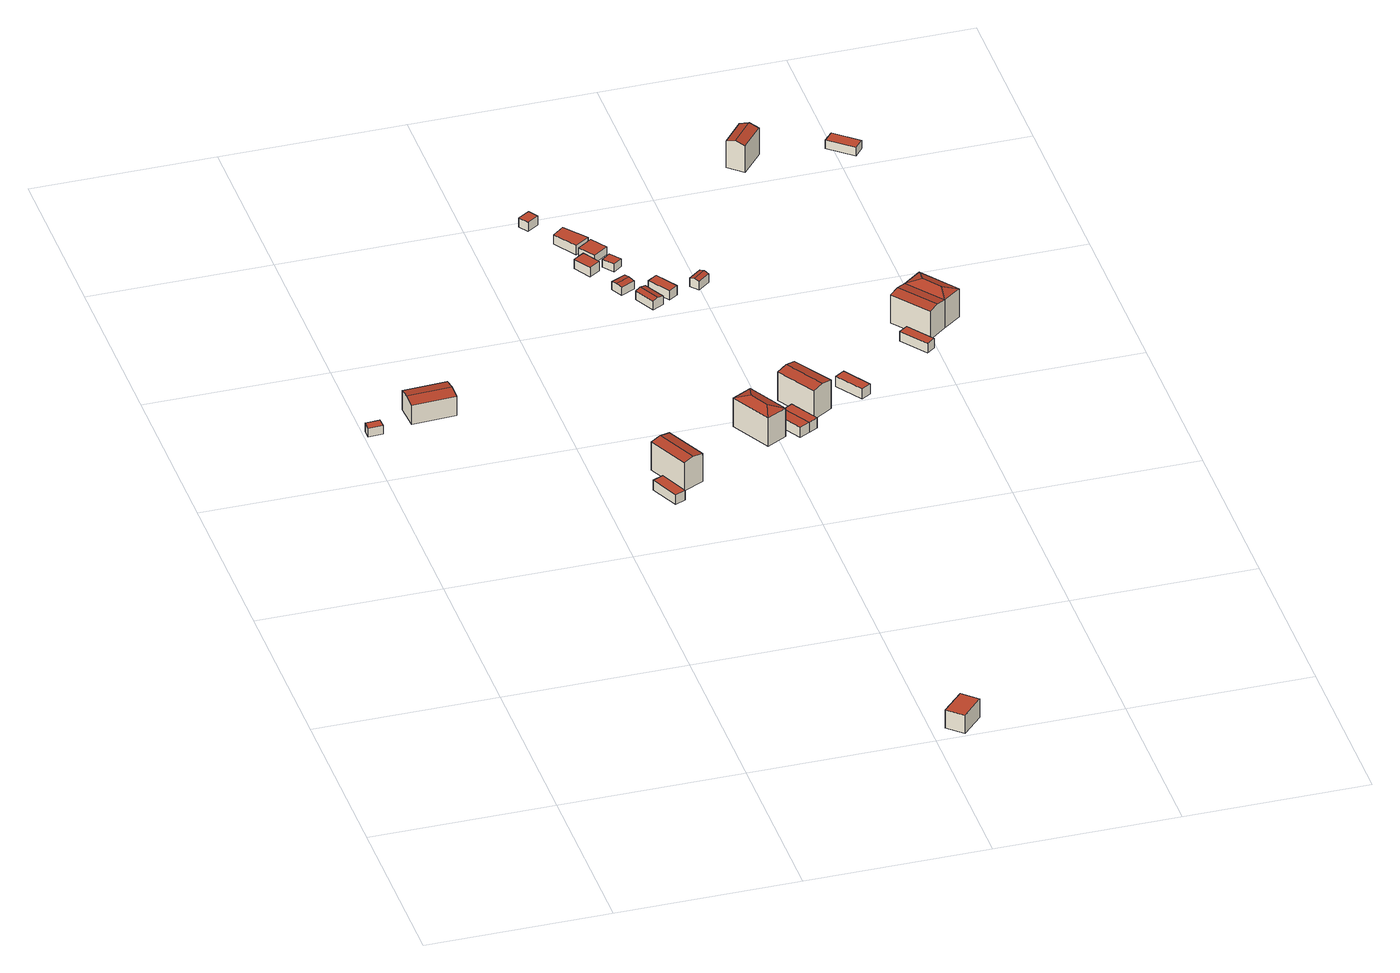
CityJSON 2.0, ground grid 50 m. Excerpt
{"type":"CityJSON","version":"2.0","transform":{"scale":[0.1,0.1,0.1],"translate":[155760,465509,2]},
"CityObjects":{
"building1":{"type":"Building","attributes":{"b3_dak_type":"horizontal","b3_extrusie":"standard","b3_h_dak_50p":5.38,"b3_h_dak_70p":5.4,"b3_h_dak_max":5.49,"b3_h_dak_min":5.34,"b3_h_maaiveld":2.83,"b3_is_glas_dak":false,"b3_kas_warenhuis":false,"b3_kwaliteitsindicator":true,"b3_mutatie_ahn3_ahn4":false,"b3_mutatie_ahn4_ahn5":false,"b3_n_nok":0,"b3_n_vlakken":1,"b3_opp_buitenmuur":33.77,"b3_opp_dak_plat":10.33,"b3_opp_dak_schuin":0,"b3_opp_grond":10.32,"b3_opp_scheidingsmuur":0,"b3_rmse_lod12":0.0351,"b3_rmse_lod13":0.0351,"b3_rmse_lod22":0.0328,"b3_t_run":6,"b3_val3dity_lod12":"[]","b3_val3dity_lod13":"[]","b3_val3dity_lod22":"[]","b3_volume_lod12":26.5,"b3_volume_lod13":26.5,"b3_volume_lod22":26.47,"geconstateerd":false,"oorspronkelijkbouwjaar":1989,"status":"Pand in gebruik"},"children":["building1-1"]},
"building1-1":{"type":"BuildingPart","parents":["building1"],"geometry":[{"type":"Solid","lod":"2.2","boundaries":[[[[0,1,2,3]],[[4,5,6,7]],[[7,6,1,0]],[[6,5,2,1]],[[5,4,3,2]],[[4,7,0,3]]]],"semantics":{"surfaces":[{"type":"GroundSurface"},{"type":"RoofSurface"},{"type":"WallSurface"}],"values":[[0,1,2,2,2,2]]}}]},
"building2":{"type":"Building","attributes":{"b3_bag_bag_overlap":0,"b3_bouwlagen":2,"b3_dak_type":"slanted","b3_extrusie":"standard","b3_h_dak_50p":8.51,"b3_h_dak_70p":8.61,"b3_h_dak_max":8.7,"b3_h_dak_min":5.7,"b3_h_maaiveld":2.77,"b3_is_glas_dak":false,"b3_kas_warenhuis":false,"b3_kwaliteitsindicator":true,"b3_mutatie_ahn3_ahn4":false,"b3_mutatie_ahn4_ahn5":false,"b3_n_nok":0,"b3_n_vlakken":4,"b3_opp_buitenmuur":134.51,"b3_opp_dak_plat":76.27,"b3_opp_dak_schuin":12.76,"b3_opp_grond":84.57,"b3_opp_scheidingsmuur":62.03,"b3_rmse_lod12":1.25,"b3_rmse_lod13":1.25,"b3_rmse_lod22":0.351,"b3_t_run":33,"b3_val3dity_lod12":"[]","b3_val3dity_lod13":"[]","b3_val3dity_lod22":"[]","b3_volume_lod12":493.94,"b3_volume_lod13":493.94,"b3_volume_lod22":428.66,"geconstateerd":false,"oorspronkelijkbouwjaar":1989,"status":"Pand in gebruik"},"children":["building2-1"]},
"building2-1":{"type":"BuildingPart","parents":["building2"],"geometry":[{"type":"Solid","lod":"2.2","boundaries":[[[[8,9,10,11]],[[12,13,14,15]],[[13,12,9,8]],[[12,15,16,10,9]],[[17,16,15,14]],[[16,17,11,10]],[[17,14,13,8,11]]]],"semantics":{"surfaces":[{"type":"GroundSurface"},{"type":"RoofSurface"},{"type":"WallSurface"}],"values":[[0,1,2,2,1,2,2]]}}]},
"building3":{"type":"Building","attributes":{"b3_bag_bag_overlap":0,"b3_dak_type":"horizontal","b3_extrusie":"standard","b3_h_dak_50p":5.63,"b3_h_dak_70p":5.63,"b3_h_dak_max":5.7,"b3_h_dak_min":5.59,"b3_h_maaiveld":2.64,"b3_is_glas_dak":false,"b3_kas_warenhuis":false,"b3_kwaliteitsindicator":true,"b3_mutatie_ahn3_ahn4":false,"b3_mutatie_ahn4_ahn5":false,"b3_n_nok":0,"b3_n_vlakken":1,"b3_opp_buitenmuur":44.95,"b3_opp_dak_plat":27.67,"b3_opp_dak_schuin":0,"b3_opp_grond":27.67,"b3_opp_scheidingsmuur":26.25,"b3_rmse_lod12":0.0241,"b3_rmse_lod13":0.0241,"b3_rmse_lod22":0.0236,"b3_t_run":18,"b3_val3dity_lod12":"[]","b3_val3dity_lod13":"[]","b3_val3dity_lod22":"[]","b3_volume_lod12":82.81,"b3_volume_lod13":82.81,"b3_volume_lod22":82.69,"geconstateerd":false,"oorspronkelijkbouwjaar":1990,"status":"Pand in gebruik"},"children":["building3-1"]},
"building3-1":{"type":"BuildingPart","parents":["building3"],"geometry":[{"type":"Solid","lod":"2.2","boundaries":[[[[18,19,20,21]],[[22,23,24,25]],[[25,24,19,18]],[[24,23,20,19]],[[23,22,21,20]],[[22,25,18,21]]]],"semantics":{"surfaces":[{"type":"GroundSurface"},{"type":"RoofSurface"},{"type":"WallSurface"}],"values":[[0,1,2,2,2,2]]}}]},
"building4":{"type":"Building","attributes":{"b3_bag_bag_overlap":0,"b3_bouwlagen":3,"b3_dak_type":"slanted","b3_extrusie":"standard","b3_h_dak_50p":11.08,"b3_h_dak_70p":11.41,"b3_h_dak_max":11.92,"b3_h_dak_min":8.35,"b3_h_maaiveld":2.76,"b3_is_glas_dak":false,"b3_kas_warenhuis":false,"b3_kwaliteitsindicator":true,"b3_mutatie_ahn3_ahn4":false,"b3_mutatie_ahn4_ahn5":false,"b3_n_nok":0,"b3_n_vlakken":5,"b3_opp_buitenmuur":204.18,"b3_opp_dak_plat":78.18,"b3_opp_dak_schuin":46.63,"b3_opp_grond":78.18,"b3_opp_scheidingsmuur":92.16,"b3_rmse_lod12":1.76,"b3_rmse_lod13":1.76,"b3_rmse_lod22":0.343,"b3_t_run":44,"b3_val3dity_lod12":"[]","b3_val3dity_lod13":"[]","b3_val3dity_lod22":"[]","b3_volume_lod12":678.24,"b3_volume_lod13":678.24,"b3_volume_lod22":575.87,"geconstateerd":false,"oorspronkelijkbouwjaar":1990,"status":"Pand in gebruik"},"children":["building4-1"]},
"building4-1":{"type":"BuildingPart","parents":["building4"],"geometry":[{"type":"Solid","lod":"2.2","boundaries":[[[[26,27,28,29]],[[30,31,32,33]],[[31,30,27,26]],[[30,33,34,28,27]],[[35,34,33,32]],[[34,35,29,28]],[[35,32,31,26,29]]]],"semantics":{"surfaces":[{"type":"GroundSurface"},{"type":"RoofSurface"},{"type":"WallSurface"}],"values":[[0,1,2,2,1,2,2]]}}]},
"building5":{"type":"Building","attributes":{"b3_bag_bag_overlap":0,"b3_bouwlagen":2,"b3_dak_type":"horizontal","b3_extrusie":"standard","b3_h_dak_50p":8.33,"b3_h_dak_70p":8.34,"b3_h_dak_max":8.37,"b3_h_dak_min":8.3,"b3_h_maaiveld":2.72,"b3_is_glas_dak":false,"b3_kas_warenhuis":false,"b3_kwaliteitsindicator":true,"b3_mutatie_ahn3_ahn4":false,"b3_mutatie_ahn4_ahn5":false,"b3_n_nok":0,"b3_n_vlakken":1,"b3_opp_buitenmuur":62.64,"b3_opp_dak_plat":45.31,"b3_opp_dak_schuin":0,"b3_opp_grond":45.31,"b3_opp_scheidingsmuur":91.17,"b3_rmse_lod12":0.0355,"b3_rmse_lod13":0.0355,"b3_rmse_lod22":0.035,"b3_t_run":30,"b3_val3dity_lod12":"[]","b3_val3dity_lod13":"[]","b3_val3dity_lod22":"[]","b3_volume_lod12":254.57,"b3_volume_lod13":254.57,"b3_volume_lod22":254.24,"geconstateerd":false,"oorspronkelijkbouwjaar":1989,"status":"Pand in gebruik"},"children":["building5-1"]},
"building5-1":{"type":"BuildingPart","parents":["building5"],"geometry":[{"type":"Solid","lod":"2.2","boundaries":[[[[36,37,38,39]],[[40,41,42,43]],[[43,42,37,36]],[[42,41,38,37]],[[41,40,39,38]],[[40,43,36,39]]]],"semantics":{"surfaces":[{"type":"GroundSurface"},{"type":"RoofSurface"},{"type":"WallSurface"}],"values":[[0,1,2,2,2,2]]}}]},
"building6":{"type":"Building","attributes":{"b3_bag_bag_overlap":0,"b3_bouwlagen":3,"b3_dak_type":"slanted","b3_extrusie":"standard","b3_h_dak_50p":11.09,"b3_h_dak_70p":11.38,"b3_h_dak_max":11.81,"b3_h_dak_min":8.35,"b3_h_maaiveld":2.73,"b3_is_glas_dak":false,"b3_kas_warenhuis":false,"b3_kwaliteitsindicator":true,"b3_mutatie_ahn3_ahn4":false,"b3_mutatie_ahn4_ahn5":false,"b3_n_nok":0,"b3_n_vlakken":6,"b3_opp_buitenmuur":221.51,"b3_opp_dak_plat":17.76,"b3_opp_dak_schuin":68.22,"b3_opp_grond":76.47,"b3_opp_scheidingsmuur":92.42,"b3_rmse_lod12":1.75,"b3_rmse_lod13":1.75,"b3_rmse_lod22":0.32,"b3_t_run":42,"b3_val3dity_lod12":"[]","b3_val3dity_lod13":"[]","b3_val3dity_lod22":"[]","b3_volume_lod12":663.37,"b3_volume_lod13":663.37,"b3_volume_lod22":588.19,"geconstateerd":false,"oorspronkelijkbouwjaar":1990,"status":"Pand in gebruik"},"children":["building6-1"]},
"building6-1":{"type":"BuildingPart","parents":["building6"],"geometry":[{"type":"Solid","lod":"2.2","boundaries":[[[[44,45,46,47]],[[48,49,50,51]],[[49,48,45,44]],[[52,48,51]],[[48,52,46,45]],[[53,52,51,50]],[[52,53,47,46]],[[49,53,50]],[[53,49,44,47]]]],"semantics":{"surfaces":[{"type":"GroundSurface"},{"type":"RoofSurface"},{"type":"WallSurface"}],"values":[[0,1,2,1,2,1,2,1,2]]}}]},
"building7":{"type":"Building","attributes":{"b3_dak_type":"slanted","b3_extrusie":"standard","b3_h_dak_50p":5.46,"b3_h_dak_70p":5.61,"b3_h_dak_max":5.88,"b3_h_dak_min":5.05,"b3_h_maaiveld":2.76,"b3_is_glas_dak":false,"b3_kas_warenhuis":false,"b3_kwaliteitsindicator":true,"b3_mutatie_ahn3_ahn4":false,"b3_mutatie_ahn4_ahn5":false,"b3_n_nok":0,"b3_n_vlakken":1,"b3_opp_buitenmuur":37.03,"b3_opp_dak_plat":0,"b3_opp_dak_schuin":12,"b3_opp_grond":11.62,"b3_opp_scheidingsmuur":0,"b3_rmse_lod12":0.262,"b3_rmse_lod13":0.262,"b3_rmse_lod22":0.027,"b3_t_run":10,"b3_val3dity_lod12":"[]","b3_val3dity_lod13":"[]","b3_val3dity_lod22":"[]","b3_volume_lod12":32.81,"b3_volume_lod13":32.81,"b3_volume_lod22":31.38,"geconstateerd":false,"oorspronkelijkbouwjaar":2001,"status":"Pand in gebruik"},"children":["building7-1"]},
"building7-1":{"type":"BuildingPart","parents":["building7"],"geometry":[{"type":"Solid","lod":"2.2","boundaries":[[[[54,55,56,57]],[[58,59,60,61]],[[61,60,55,54]],[[60,59,56,55]],[[59,58,57,56]],[[58,61,54,57]]]],"semantics":{"surfaces":[{"type":"GroundSurface"},{"type":"RoofSurface"},{"type":"WallSurface"}],"values":[[0,1,2,2,2,2]]}}]},
"building8":{"type":"Building","attributes":{"b3_dak_type":"slanted","b3_extrusie":"standard","b3_h_dak_50p":5.45,"b3_h_dak_70p":5.63,"b3_h_dak_max":5.93,"b3_h_dak_min":5.02,"b3_h_maaiveld":2.71,"b3_h_nok":5.77,"b3_is_glas_dak":false,"b3_kas_warenhuis":false,"b3_kwaliteitsindicator":true,"b3_mutatie_ahn3_ahn4":false,"b3_mutatie_ahn4_ahn5":false,"b3_n_nok":1,"b3_n_vlakken":3,"b3_opp_buitenmuur":43.03,"b3_opp_dak_plat":0,"b3_opp_dak_schuin":20.9,"b3_opp_grond":18.98,"b3_opp_scheidingsmuur":0,"b3_rmse_lod12":0.285,"b3_rmse_lod13":0.285,"b3_rmse_lod22":0.126,"b3_t_run":13,"b3_val3dity_lod12":"[]","b3_val3dity_lod13":"[]","b3_val3dity_lod22":"[]","b3_volume_lod12":54.33,"b3_volume_lod13":54.33,"b3_volume_lod22":51.22,"geconstateerd":false,"oorspronkelijkbouwjaar":2017,"status":"Pand in gebruik"},"children":["building8-1"]},
"building8-1":{"type":"BuildingPart","parents":["building8"],"geometry":[{"type":"Solid","lod":"2.2","boundaries":[[[[62,63,64,65]],[[66,67,68,69]],[[69,68,63,62]],[[68,67,64,63]],[[67,66,65,64]],[[66,69,62,65]]]],"semantics":{"surfaces":[{"type":"GroundSurface"},{"type":"RoofSurface"},{"type":"WallSurface"}],"values":[[0,1,2,2,2,2]]}}]},
"building9":{"type":"Building","attributes":{"b3_dak_type":"slanted","b3_extrusie":"standard","b3_h_dak_50p":5.37,"b3_h_dak_70p":5.56,"b3_h_dak_max":5.59,"b3_h_dak_min":5.12,"b3_h_maaiveld":2.74,"b3_is_glas_dak":false,"b3_kas_warenhuis":false,"b3_kwaliteitsindicator":true,"b3_mutatie_ahn3_ahn4":false,"b3_mutatie_ahn4_ahn5":false,"b3_n_nok":0,"b3_n_vlakken":1,"b3_opp_buitenmuur":63.53,"b3_opp_dak_plat":0,"b3_opp_dak_schuin":33.32,"b3_opp_grond":33.09,"b3_opp_scheidingsmuur":0,"b3_rmse_lod12":0.219,"b3_rmse_lod13":0.219,"b3_rmse_lod22":0.0364,"b3_t_run":17,"b3_val3dity_lod12":"[]","b3_val3dity_lod13":"[]","b3_val3dity_lod22":"[]","b3_volume_lod12":93.1,"b3_volume_lod13":93.1,"b3_volume_lod22":87.67,"geconstateerd":false,"oorspronkelijkbouwjaar":1988,"status":"Pand in gebruik"},"children":["building9-1"]},
"building9-1":{"type":"BuildingPart","parents":["building9"],"geometry":[{"type":"Solid","lod":"2.2","boundaries":[[[[70,71,72,73]],[[74,75,76,77]],[[77,76,71,70]],[[76,75,72,71]],[[75,74,73,72]],[[74,77,70,73]]]],"semantics":{"surfaces":[{"type":"GroundSurface"},{"type":"RoofSurface"},{"type":"WallSurface"}],"values":[[0,1,2,2,2,2]]}}]},
"building10":{"type":"Building","attributes":{"b3_dak_type":"slanted","b3_extrusie":"standard","b3_h_dak_50p":5.08,"b3_h_dak_70p":5.18,"b3_h_dak_max":5.27,"b3_h_dak_min":4.67,"b3_h_maaiveld":2.74,"b3_h_nok":5.18,"b3_is_glas_dak":false,"b3_kas_warenhuis":false,"b3_kwaliteitsindicator":true,"b3_mutatie_ahn3_ahn4":false,"b3_mutatie_ahn4_ahn5":false,"b3_n_nok":1,"b3_n_vlakken":2,"b3_opp_buitenmuur":33.67,"b3_opp_dak_plat":0,"b3_opp_dak_schuin":16.17,"b3_opp_grond":15.75,"b3_opp_scheidingsmuur":0,"b3_rmse_lod12":0.236,"b3_rmse_lod13":0.236,"b3_rmse_lod22":0.0826,"b3_t_run":15,"b3_val3dity_lod12":"[]","b3_val3dity_lod13":"[]","b3_val3dity_lod22":"[]","b3_volume_lod12":37.71,"b3_volume_lod13":37.71,"b3_volume_lod22":35.04,"geconstateerd":false,"oorspronkelijkbouwjaar":1989,"status":"Pand in gebruik"},"children":["building10-1"]},
"building10-1":{"type":"BuildingPart","parents":["building10"],"geometry":[{"type":"Solid","lod":"2.2","boundaries":[[[[78,79,80,81]],[[82,83,84,79,78]],[[85,84,83,86]],[[84,85,80,79]],[[85,86,87,81,80]],[[82,87,86,83]],[[87,82,78,81]]]],"semantics":{"surfaces":[{"type":"GroundSurface"},{"type":"WallSurface"},{"type":"RoofSurface"}],"values":[[0,1,2,1,1,2,1]]}}]},
"building11":{"type":"Building","attributes":{"b3_dak_type":"horizontal","b3_extrusie":"standard","b3_h_dak_50p":5.08,"b3_h_dak_70p":5.14,"b3_h_dak_max":5.26,"b3_h_dak_min":4.87,"b3_h_maaiveld":2.75,"b3_is_glas_dak":false,"b3_kas_warenhuis":false,"b3_kwaliteitsindicator":true,"b3_mutatie_ahn3_ahn4":false,"b3_mutatie_ahn4_ahn5":false,"b3_n_nok":0,"b3_n_vlakken":1,"b3_opp_buitenmuur":47.74,"b3_opp_dak_plat":26.25,"b3_opp_dak_schuin":0,"b3_opp_grond":26.25,"b3_opp_scheidingsmuur":0,"b3_rmse_lod12":0.123,"b3_rmse_lod13":0.123,"b3_rmse_lod22":0.103,"b3_t_run":15,"b3_val3dity_lod12":"[]","b3_val3dity_lod13":"[]","b3_val3dity_lod22":"[]","b3_volume_lod12":62.67,"b3_volume_lod13":62.67,"b3_volume_lod22":61.11,"geconstateerd":false,"oorspronkelijkbouwjaar":2007,"status":"Pand in gebruik"},"children":["building11-1"]},
"building11-1":{"type":"BuildingPart","parents":["building11"],"geometry":[{"type":"Solid","lod":"2.2","boundaries":[[[[88,89,90,91]],[[92,93,94,95]],[[95,94,89,88]],[[94,93,90,89]],[[93,92,91,90]],[[92,95,88,91]]]],"semantics":{"surfaces":[{"type":"GroundSurface"},{"type":"RoofSurface"},{"type":"WallSurface"}],"values":[[0,1,2,2,2,2]]}}]},
"building12":{"type":"Building","attributes":{"b3_bag_bag_overlap":0,"b3_dak_type":"horizontal","b3_extrusie":"standard","b3_h_dak_50p":5.65,"b3_h_dak_70p":5.66,"b3_h_dak_max":5.7,"b3_h_dak_min":5.62,"b3_h_maaiveld":2.64,"b3_is_glas_dak":false,"b3_kas_warenhuis":false,"b3_kwaliteitsindicator":true,"b3_mutatie_ahn3_ahn4":false,"b3_mutatie_ahn4_ahn5":false,"b3_n_nok":0,"b3_n_vlakken":1,"b3_opp_buitenmuur":45.88,"b3_opp_dak_plat":28.1,"b3_opp_dak_schuin":0,"b3_opp_grond":28.1,"b3_opp_scheidingsmuur":26.39,"b3_rmse_lod12":0.019,"b3_rmse_lod13":0.019,"b3_rmse_lod22":0.0171,"b3_t_run":13,"b3_val3dity_lod12":"[]","b3_val3dity_lod13":"[]","b3_val3dity_lod22":"[]","b3_volume_lod12":84.97,"b3_volume_lod13":84.97,"b3_volume_lod22":84.77,"geconstateerd":false,"oorspronkelijkbouwjaar":1990,"status":"Pand in gebruik"},"children":["building12-1"]},
"building12-1":{"type":"BuildingPart","parents":["building12"],"geometry":[{"type":"Solid","lod":"2.2","boundaries":[[[[96,97,98,99]],[[100,101,102,103]],[[103,102,97,96]],[[102,101,98,97]],[[101,100,99,98]],[[100,103,96,99]]]],"semantics":{"surfaces":[{"type":"GroundSurface"},{"type":"RoofSurface"},{"type":"WallSurface"}],"values":[[0,1,2,2,2,2]]}}]},
"building13":{"type":"Building","attributes":{"b3_dak_type":"slanted","b3_extrusie":"standard","b3_h_dak_50p":5.17,"b3_h_dak_70p":5.34,"b3_h_dak_max":5.53,"b3_h_dak_min":4.77,"b3_h_maaiveld":2.7,"b3_h_nok":5.54,"b3_is_glas_dak":false,"b3_kas_warenhuis":false,"b3_kwaliteitsindicator":true,"b3_mutatie_ahn3_ahn4":false,"b3_mutatie_ahn4_ahn5":false,"b3_n_nok":1,"b3_n_vlakken":2,"b3_opp_buitenmuur":43.73,"b3_opp_dak_plat":0,"b3_opp_dak_schuin":24.42,"b3_opp_grond":22.36,"b3_opp_scheidingsmuur":0,"b3_rmse_lod12":0.262,"b3_rmse_lod13":0.262,"b3_rmse_lod22":0.026,"b3_t_run":16,"b3_val3dity_lod12":"[]","b3_val3dity_lod13":"[]","b3_val3dity_lod22":"[]","b3_volume_lod12":58.43,"b3_volume_lod13":58.43,"b3_volume_lod22":54.85,"geconstateerd":false,"oorspronkelijkbouwjaar":2001,"status":"Pand in gebruik"},"children":["building13-1"]},
"building13-1":{"type":"BuildingPart","parents":["building13"],"geometry":[{"type":"Solid","lod":"2.2","boundaries":[[[[104,105,106,107]],[[108,109,110,105,104]],[[111,110,109,112]],[[110,111,106,105]],[[111,112,113,107,106]],[[108,113,112,109]],[[113,108,104,107]]]],"semantics":{"surfaces":[{"type":"GroundSurface"},{"type":"WallSurface"},{"type":"RoofSurface"}],"values":[[0,1,2,1,1,2,1]]}}]},
"building14":{"type":"Building","attributes":{"b3_dak_type":"slanted","b3_extrusie":"standard","b3_h_dak_50p":5.09,"b3_h_dak_70p":5.15,"b3_h_dak_max":5.24,"b3_h_dak_min":4.86,"b3_h_maaiveld":2.72,"b3_is_glas_dak":false,"b3_kas_warenhuis":false,"b3_kwaliteitsindicator":true,"b3_mutatie_ahn3_ahn4":false,"b3_mutatie_ahn4_ahn5":false,"b3_n_nok":0,"b3_n_vlakken":1,"b3_opp_buitenmuur":31.68,"b3_opp_dak_plat":0,"b3_opp_dak_schuin":11.22,"b3_opp_grond":11.15,"b3_opp_scheidingsmuur":0,"b3_rmse_lod12":0.138,"b3_rmse_lod13":0.138,"b3_rmse_lod22":0.0491,"b3_t_run":8,"b3_val3dity_lod12":"[]","b3_val3dity_lod13":"[]","b3_val3dity_lod22":"[]","b3_volume_lod12":26.98,"b3_volume_lod13":26.98,"b3_volume_lod22":26.28,"geconstateerd":false,"oorspronkelijkbouwjaar":2020,"status":"Pand in gebruik"},"children":["building14-1"]},
"building14-1":{"type":"BuildingPart","parents":["building14"],"geometry":[{"type":"Solid","lod":"2.2","boundaries":[[[[114,115,116,117]],[[118,119,120,121]],[[121,120,115,114]],[[120,119,116,115]],[[119,118,117,116]],[[118,121,114,117]]]],"semantics":{"surfaces":[{"type":"GroundSurface"},{"type":"RoofSurface"},{"type":"WallSurface"}],"values":[[0,1,2,2,2,2]]}}]},
"building15":{"type":"Building","attributes":{"b3_bag_bag_overlap":0,"b3_dak_type":"horizontal","b3_extrusie":"standard","b3_h_dak_50p":5.64,"b3_h_dak_70p":5.65,"b3_h_dak_max":5.69,"b3_h_dak_min":5.61,"b3_h_maaiveld":2.62,"b3_is_glas_dak":false,"b3_kas_warenhuis":false,"b3_kwaliteitsindicator":true,"b3_mutatie_ahn3_ahn4":false,"b3_mutatie_ahn4_ahn5":false,"b3_n_nok":0,"b3_n_vlakken":1,"b3_opp_buitenmuur":44.15,"b3_opp_dak_plat":25.12,"b3_opp_dak_schuin":0,"b3_opp_grond":25.12,"b3_opp_scheidingsmuur":26.39,"b3_rmse_lod12":0.0194,"b3_rmse_lod13":0.0194,"b3_rmse_lod22":0.0183,"b3_t_run":18,"b3_val3dity_lod12":"[]","b3_val3dity_lod13":"[]","b3_val3dity_lod22":"[]","b3_volume_lod12":76.34,"b3_volume_lod13":76.34,"b3_volume_lod22":76.19,"geconstateerd":false,"oorspronkelijkbouwjaar":1990,"status":"Pand in gebruik"},"children":["building15-1"]},
"building15-1":{"type":"BuildingPart","parents":["building15"],"geometry":[{"type":"Solid","lod":"2.2","boundaries":[[[[96,99,122,123]],[[124,125,100,103]],[[103,100,99,96]],[[100,125,122,99]],[[125,124,123,122]],[[124,103,96,123]]]],"semantics":{"surfaces":[{"type":"GroundSurface"},{"type":"RoofSurface"},{"type":"WallSurface"}],"values":[[0,1,2,2,2,2]]}}]},
"building16":{"type":"Building","attributes":{"b3_dak_type":"horizontal","b3_extrusie":"standard","b3_h_dak_50p":5.53,"b3_h_dak_70p":5.54,"b3_h_dak_max":5.58,"b3_h_dak_min":5.42,"b3_h_maaiveld":2.7,"b3_is_glas_dak":false,"b3_kas_warenhuis":false,"b3_kwaliteitsindicator":true,"b3_mutatie_ahn3_ahn4":false,"b3_mutatie_ahn4_ahn5":false,"b3_n_nok":0,"b3_n_vlakken":1,"b3_opp_buitenmuur":56.75,"b3_opp_dak_plat":21.18,"b3_opp_dak_schuin":0,"b3_opp_grond":21.18,"b3_opp_scheidingsmuur":0,"b3_rmse_lod12":0.0302,"b3_rmse_lod13":0.0302,"b3_rmse_lod22":0.0252,"b3_t_run":18,"b3_val3dity_lod12":"[]","b3_val3dity_lod13":"[]","b3_val3dity_lod22":"[]","b3_volume_lod12":60.23,"b3_volume_lod13":60.23,"b3_volume_lod22":59.97,"geconstateerd":false,"oorspronkelijkbouwjaar":2001,"status":"Pand in gebruik"},"children":["building16-1"]},
"building16-1":{"type":"BuildingPart","parents":["building16"],"geometry":[{"type":"Solid","lod":"2.2","boundaries":[[[[126,127,128,129]],[[130,131,132,133]],[[133,132,127,126]],[[132,131,128,127]],[[131,130,129,128]],[[130,133,126,129]]]],"semantics":{"surfaces":[{"type":"GroundSurface"},{"type":"RoofSurface"},{"type":"WallSurface"}],"values":[[0,1,2,2,2,2]]}}]},
"building17":{"type":"Building","attributes":{"b3_bag_bag_overlap":0,"b3_bouwlagen":3,"b3_dak_type":"slanted","b3_extrusie":"standard","b3_h_dak_50p":11.15,"b3_h_dak_70p":11.44,"b3_h_dak_max":11.82,"b3_h_dak_min":8.31,"b3_h_maaiveld":2.73,"b3_is_glas_dak":false,"b3_kas_warenhuis":false,"b3_kwaliteitsindicator":true,"b3_mutatie_ahn3_ahn4":false,"b3_mutatie_ahn4_ahn5":false,"b3_n_nok":0,"b3_n_vlakken":6,"b3_opp_buitenmuur":204.02,"b3_opp_dak_plat":50.05,"b3_opp_dak_schuin":48.82,"b3_opp_grond":79.05,"b3_opp_scheidingsmuur":93.59,"b3_rmse_lod12":1.55,"b3_rmse_lod13":1.55,"b3_rmse_lod22":0.387,"b3_t_run":45,"b3_val3dity_lod12":"[]","b3_val3dity_lod13":"[]","b3_val3dity_lod22":"[]","b3_volume_lod12":685.19,"b3_volume_lod13":685.19,"b3_volume_lod22":584.3,"geconstateerd":false,"oorspronkelijkbouwjaar":1990,"status":"Pand in gebruik"},"children":["building17-1"]},
"building17-1":{"type":"BuildingPart","parents":["building17"],"geometry":[{"type":"Solid","lod":"2.2","boundaries":[[[[134,135,136,137]],[[138,139,140,141]],[[139,138,135,134]],[[138,141,142,136,135]],[[143,142,141,140]],[[142,143,137,136]],[[143,140,139,134,137]]]],"semantics":{"surfaces":[{"type":"GroundSurface"},{"type":"RoofSurface"},{"type":"WallSurface"}],"values":[[0,1,2,2,1,2,2]]}}]},
"building18":{"type":"Building","attributes":{"b3_dak_type":"slanted","b3_extrusie":"standard","b3_h_dak_50p":5.23,"b3_h_dak_70p":5.35,"b3_h_dak_max":5.6,"b3_h_dak_min":4.85,"b3_h_maaiveld":2.67,"b3_h_nok":5.56,"b3_is_glas_dak":false,"b3_kas_warenhuis":false,"b3_kwaliteitsindicator":true,"b3_mutatie_ahn3_ahn4":false,"b3_mutatie_ahn4_ahn5":false,"b3_n_nok":1,"b3_n_vlakken":2,"b3_opp_buitenmuur":32.59,"b3_opp_dak_plat":0,"b3_opp_dak_schuin":13.32,"b3_opp_grond":11.88,"b3_opp_scheidingsmuur":0,"b3_rmse_lod12":0.246,"b3_rmse_lod13":0.246,"b3_rmse_lod22":0.0282,"b3_t_run":7,"b3_val3dity_lod12":"[]","b3_val3dity_lod13":"[]","b3_val3dity_lod22":"[]","b3_volume_lod12":31.66,"b3_volume_lod13":31.66,"b3_volume_lod22":30.18,"geconstateerd":false,"oorspronkelijkbouwjaar":2016,"status":"Pand in gebruik"},"children":["building18-1"]},
"building18-1":{"type":"BuildingPart","parents":["building18"],"geometry":[{"type":"Solid","lod":"2.2","boundaries":[[[[144,145,146,147]],[[148,149,150,151]],[[149,148,145,144]],[[148,151,152,146,145]],[[153,152,151,150]],[[152,153,147,146]],[[153,150,149,144,147]]]],"semantics":{"surfaces":[{"type":"GroundSurface"},{"type":"RoofSurface"},{"type":"WallSurface"}],"values":[[0,1,2,2,1,2,2]]}}]},
"building19":{"type":"Building","attributes":{"b3_bag_bag_overlap":0,"b3_dak_type":"horizontal","b3_extrusie":"standard","b3_h_dak_50p":5.66,"b3_h_dak_70p":5.66,"b3_h_dak_max":5.72,"b3_h_dak_min":5.61,"b3_h_maaiveld":2.64,"b3_is_glas_dak":false,"b3_kas_warenhuis":false,"b3_kwaliteitsindicator":true,"b3_mutatie_ahn3_ahn4":false,"b3_mutatie_ahn4_ahn5":false,"b3_n_nok":0,"b3_n_vlakken":1,"b3_opp_buitenmuur":45,"b3_opp_dak_plat":26.76,"b3_opp_dak_schuin":0,"b3_opp_grond":26.76,"b3_opp_scheidingsmuur":26.48,"b3_rmse_lod12":0.0214,"b3_rmse_lod13":0.0214,"b3_rmse_lod22":0.0198,"b3_t_run":17,"b3_val3dity_lod12":"[]","b3_val3dity_lod13":"[]","b3_val3dity_lod22":"[]","b3_volume_lod12":80.89,"b3_volume_lod13":80.89,"b3_volume_lod22":80.75,"geconstateerd":false,"oorspronkelijkbouwjaar":1990,"status":"Pand in gebruik"},"children":["building19-1"]},
"building19-1":{"type":"BuildingPart","parents":["building19"],"geometry":[{"type":"Solid","lod":"2.2","boundaries":[[[[154,155,156,157]],[[158,159,160,161]],[[161,160,155,154]],[[160,159,156,155]],[[159,158,157,156]],[[158,161,154,157]]]],"semantics":{"surfaces":[{"type":"GroundSurface"},{"type":"RoofSurface"},{"type":"WallSurface"}],"values":[[0,1,2,2,2,2]]}}]},
"building20":{"type":"Building","attributes":{"b3_bag_bag_overlap":0,"b3_dak_type":"horizontal","b3_extrusie":"standard","b3_h_dak_50p":5.62,"b3_h_dak_70p":5.63,"b3_h_dak_max":5.71,"b3_h_dak_min":5.59,"b3_h_maaiveld":2.63,"b3_is_glas_dak":false,"b3_kas_warenhuis":false,"b3_kwaliteitsindicator":true,"b3_mutatie_ahn3_ahn4":false,"b3_mutatie_ahn4_ahn5":false,"b3_n_nok":0,"b3_n_vlakken":1,"b3_opp_buitenmuur":43.07,"b3_opp_dak_plat":24.66,"b3_opp_dak_schuin":0,"b3_opp_grond":24.66,"b3_opp_scheidingsmuur":26.13,"b3_rmse_lod12":0.0234,"b3_rmse_lod13":0.0234,"b3_rmse_lod22":0.0221,"b3_t_run":12,"b3_val3dity_lod12":"[]","b3_val3dity_lod13":"[]","b3_val3dity_lod22":"[]","b3_volume_lod12":73.8,"b3_volume_lod13":73.8,"b3_volume_lod22":73.71,"geconstateerd":false,"oorspronkelijkbouwjaar":1990,"status":"Pand in gebruik"},"children":["building20-1"]},
"building20-1":{"type":"BuildingPart","parents":["building20"],"geometry":[{"type":"Solid","lod":"2.2","boundaries":[[[[162,163,164,165]],[[166,167,168,169]],[[169,168,163,162]],[[168,167,164,163]],[[167,166,165,164]],[[166,169,162,165]]]],"semantics":{"surfaces":[{"type":"GroundSurface"},{"type":"RoofSurface"},{"type":"WallSurface"}],"values":[[0,1,2,2,2,2]]}}]},
"building21":{"type":"Building","attributes":{"b3_bag_bag_overlap":0,"b3_bouwlagen":3,"b3_dak_type":"slanted","b3_extrusie":"standard","b3_h_dak_50p":11,"b3_h_dak_70p":11.3,"b3_h_dak_max":11.81,"b3_h_dak_min":8.35,"b3_h_maaiveld":2.75,"b3_is_glas_dak":false,"b3_kas_warenhuis":false,"b3_kwaliteitsindicator":true,"b3_mutatie_ahn3_ahn4":false,"b3_mutatie_ahn4_ahn5":false,"b3_n_nok":0,"b3_n_vlakken":5,"b3_opp_buitenmuur":202.49,"b3_opp_dak_plat":77.82,"b3_opp_dak_schuin":48.74,"b3_opp_grond":77.82,"b3_opp_scheidingsmuur":92.82,"b3_rmse_lod12":1.72,"b3_rmse_lod13":1.72,"b3_rmse_lod22":0.362,"b3_t_run":49,"b3_val3dity_lod12":"[]","b3_val3dity_lod13":"[]","b3_val3dity_lod22":"[]","b3_volume_lod12":670.82,"b3_volume_lod13":670.82,"b3_volume_lod22":576.99,"geconstateerd":false,"oorspronkelijkbouwjaar":1990,"status":"Pand in gebruik"},"children":["building21-1"]},
"building21-1":{"type":"BuildingPart","parents":["building21"],"geometry":[{"type":"Solid","lod":"2.2","boundaries":[[[[170,171,172,173]],[[174,175,176,177]],[[175,174,171,170]],[[174,177,178,172,171]],[[179,178,177,176]],[[178,179,173,172]],[[179,176,175,170,173]]]],"semantics":{"surfaces":[{"type":"GroundSurface"},{"type":"RoofSurface"},{"type":"WallSurface"}],"values":[[0,1,2,2,1,2,2]]}}]},
"building22":{"type":"Building","attributes":{"b3_bag_bag_overlap":0,"b3_bouwlagen":3,"b3_dak_type":"slanted","b3_extrusie":"standard","b3_h_dak_50p":10.75,"b3_h_dak_70p":10.86,"b3_h_dak_max":11.7,"b3_h_dak_min":6.49,"b3_h_maaiveld":2.79,"b3_h_nok":11.8,"b3_is_glas_dak":false,"b3_kas_warenhuis":false,"b3_kwaliteitsindicator":true,"b3_mutatie_ahn3_ahn4":false,"b3_mutatie_ahn4_ahn5":false,"b3_n_nok":1,"b3_n_vlakken":4,"b3_opp_buitenmuur":59.33,"b3_opp_dak_plat":0,"b3_opp_dak_schuin":72.97,"b3_opp_grond":46.59,"b3_opp_scheidingsmuur":115.92,"b3_rmse_lod12":1.92,"b3_rmse_lod13":1.92,"b3_rmse_lod22":0.244,"b3_t_run":26,"b3_val3dity_lod12":"[]","b3_val3dity_lod13":"[]","b3_val3dity_lod22":"[]","b3_volume_lod12":375.92,"b3_volume_lod13":375.92,"b3_volume_lod22":316.67,"geconstateerd":false,"oorspronkelijkbouwjaar":1990,"status":"Pand in gebruik"},"children":["building22-1"]},
"building22-1":{"type":"BuildingPart","parents":["building22"],"geometry":[{"type":"Solid","lod":"2.2","boundaries":[[[[180,181,182,183]],[[184,185,186,181,180]],[[187,186,185,188]],[[186,187,182,181]],[[187,188,189,183,182]],[[184,189,188,185]],[[189,184,180,183]]]],"semantics":{"surfaces":[{"type":"GroundSurface"},{"type":"WallSurface"},{"type":"RoofSurface"}],"values":[[0,1,2,1,1,2,1]]}}]},
"building23":{"type":"Building","attributes":{"b3_bag_bag_overlap":0,"b3_bouwlagen":3,"b3_dak_type":"slanted","b3_extrusie":"standard","b3_h_dak_50p":11.08,"b3_h_dak_70p":11.39,"b3_h_dak_max":11.82,"b3_h_dak_min":8.35,"b3_h_maaiveld":2.73,"b3_is_glas_dak":false,"b3_kas_warenhuis":false,"b3_kwaliteitsindicator":true,"b3_mutatie_ahn3_ahn4":false,"b3_mutatie_ahn4_ahn5":false,"b3_n_nok":0,"b3_n_vlakken":5,"b3_opp_buitenmuur":217.6,"b3_opp_dak_plat":19.31,"b3_opp_dak_schuin":64.25,"b3_opp_grond":76.6,"b3_opp_scheidingsmuur":92.82,"b3_rmse_lod12":1.78,"b3_rmse_lod13":1.78,"b3_rmse_lod22":0.295,"b3_t_run":37,"b3_val3dity_lod12":"[]","b3_val3dity_lod13":"[]","b3_val3dity_lod22":"[]","b3_volume_lod12":664.79,"b3_volume_lod13":664.79,"b3_volume_lod22":580.12,"geconstateerd":false,"oorspronkelijkbouwjaar":1990,"status":"Pand in gebruik"},"children":["building23-1"]},
"building23-1":{"type":"BuildingPart","parents":["building23"],"geometry":[{"type":"Solid","lod":"2.2","boundaries":[[[[171,170,190,191]],[[175,174,192,193]],[[174,175,170,171]],[[194,175,193]],[[175,194,190,170]],[[195,194,193,192]],[[194,195,191,190]],[[174,195,192]],[[195,174,171,191]]]],"semantics":{"surfaces":[{"type":"GroundSurface"},{"type":"RoofSurface"},{"type":"WallSurface"}],"values":[[0,1,2,1,2,1,2,1,2]]}}]},
"building24":{"type":"Building","attributes":{"b3_dak_type":"horizontal","b3_extrusie":"standard","b3_h_dak_50p":5.11,"b3_h_dak_70p":5.12,"b3_h_dak_max":5.17,"b3_h_dak_min":5.07,"b3_h_maaiveld":2.58,"b3_is_glas_dak":false,"b3_kas_warenhuis":false,"b3_kwaliteitsindicator":true,"b3_mutatie_ahn3_ahn4":false,"b3_mutatie_ahn4_ahn5":false,"b3_n_nok":0,"b3_n_vlakken":1,"b3_opp_buitenmuur":60.6,"b3_opp_dak_plat":29.73,"b3_opp_dak_schuin":0,"b3_opp_grond":29.73,"b3_opp_scheidingsmuur":0,"b3_rmse_lod12":0.0281,"b3_rmse_lod13":0.0281,"b3_rmse_lod22":0.0221,"b3_t_run":20,"b3_val3dity_lod12":"[]","b3_val3dity_lod13":"[]","b3_val3dity_lod22":"[]","b3_volume_lod12":75.65,"b3_volume_lod13":75.65,"b3_volume_lod22":75.31,"geconstateerd":false,"oorspronkelijkbouwjaar":1990,"status":"Pand in gebruik"},"children":["building24-1"]},
"building24-1":{"type":"BuildingPart","parents":["building24"],"geometry":[{"type":"Solid","lod":"2.2","boundaries":[[[[196,197,198,199]],[[200,201,202,203]],[[203,202,197,196]],[[202,201,198,197]],[[201,200,199,198]],[[200,203,196,199]]]],"semantics":{"surfaces":[{"type":"GroundSurface"},{"type":"RoofSurface"},{"type":"WallSurface"}],"values":[[0,1,2,2,2,2]]}}]}
},
"vertices":[
[8,1723,8],[48,1725,8],[49,1699,8],[9,1697,8],[9,1697,34],[49,1699,34],[48,1725,34],[8,1723,34],
[250,1726,8],[130,1720,8],[126,1790,8],[247,1796,8],[130,1720,66],[250,1726,66],[249,1761,72],[128,1755,72],[126,1790,66],[247,1796,66],
[669,1191,6],[633,1270,6],[662,1283,6],[697,1204,6],[697,1204,36],[662,1283,36],[633,1270,36],[669,1191,36],
[705,1240,8],[652,1353,8],[708,1380,8],[762,1267,8],[652,1353,94],[705,1240,94],[734,1254,100],[680,1367,100],[708,1380,94],[762,1267,94],
[1135,67,7],[1079,8,7],[1038,46,7],[1095,105,7],[1095,105,63],[1038,46,63],[1079,8,63],[1135,67,63],
[960,1510,7],[1020,1400,7],[966,1371,7],[907,1481,7],[1020,1400,94],[960,1510,94],[949,1466,105],[977,1415,105],[966,1371,94],[907,1481,94],
[656,2456,8],[639,2482,8],[671,2502,8],[687,2476,8],[687,2476,36],[671,2502,36],[639,2482,36],[656,2456,36],
[749,2220,7],[721,2266,7],[751,2285,7],[779,2239,7],[779,2239,36],[751,2285,36],[721,2266,36],[749,2220,36],
[733,2410,7],[782,2349,7],[743,2323,7],[702,2385,7],[702,2385,36],[743,2323,36],[782,2349,36],[733,2410,36],
[802,2118,7],[786,2151,7],[825,2170,7],[841,2137,7],[802,2118,31],[794,2134,35],[786,2151,31],[825,2170,31],[833,2153,35],[841,2137,31],
[788,2346,7],[818,2302,7],[777,2274,7],[748,2318,7],[748,2318,31],[777,2274,31],[818,2302,31],[788,2346,31],
[1083,1402,6],[1055,1386,6],[1011,1462,6],[1039,1478,6],[1039,1478,37],[1011,1462,37],[1055,1386,37],[1083,1402,37],
[891,2050,7],[860,2034,7],[831,2091,7],[861,2108,7],[891,2050,33],[875,2042,37],[860,2034,33],[831,2091,33],[846,2100,37],[861,2108,33],
[815,2271,7],[838,2241,7],[814,2223,7],[791,2252,7],[791,2252,31],[814,2223,31],[838,2241,31],[815,2271,31],
[1064,1492,6],[1108,1416,6],[1108,1416,37],[1064,1492,37],
[899,2140,7],[937,2081,7],[912,2064,7],[874,2123,7],[874,2123,35],[912,2064,35],[937,2081,35],[899,2140,35],
[1101,1593,7],[1166,1487,7],[1112,1453,7],[1047,1560,7],[1166,1487,94],[1101,1593,94],[1074,1577,100],[1139,1470,100],[1112,1453,94],[1047,1560,94],
[1030,2111,7],[997,2086,7],[979,2108,7],[1012,2134,7],[997,2086,33],[1030,2111,33],[1021,2123,37],[988,2097,37],[979,2108,33],[1012,2134,33],
[1254,1505,6],[1205,1578,6],[1231,1595,6],[1279,1521,6],[1279,1521,37],[1231,1595,37],[1205,1578,37],[1254,1505,37],
[1470,1654,6],[1418,1725,6],[1441,1741,6],[1492,1670,6],[1492,1670,36],[1441,1741,36],[1418,1725,36],[1470,1654,36],
[1467,1845,7],[1543,1746,7],[1494,1708,7],[1418,1807,7],[1543,1746,94],[1467,1845,94],[1442,1826,99],[1519,1727,99],[1494,1708,94],[1418,1807,94],
[1271,2651,8],[1313,2617,8],[1257,2551,8],[1216,2585,8],[1271,2651,89],[1292,2634,99],[1313,2617,89],[1257,2551,89],[1236,2568,99],[1216,2585,89],
[1516,1882,7],[1592,1783,7],[1547,1791,105],[1512,1837,105],[1516,1882,94],[1592,1783,94],
[1569,2571,6],[1547,2544,6],[1482,2598,6],[1505,2625,6],[1505,2625,31],[1482,2598,31],[1547,2544,31],[1569,2571,31]
]}
